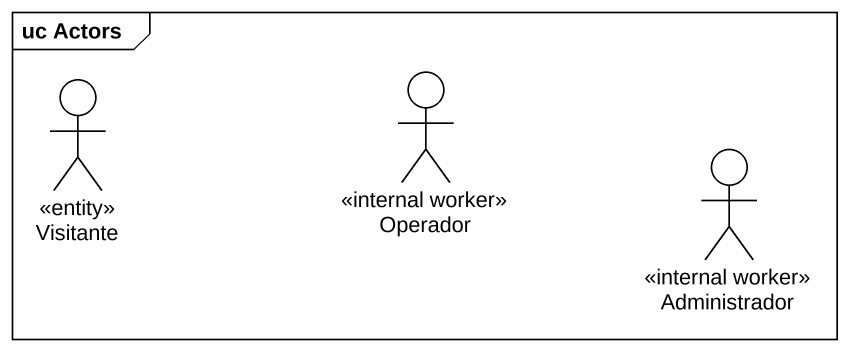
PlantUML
@startuml
mainframe uc Actors
actor Visitante <<entity>>
actor Operador <<internal worker>>
actor Administrador <<internal worker>>
@enduml
